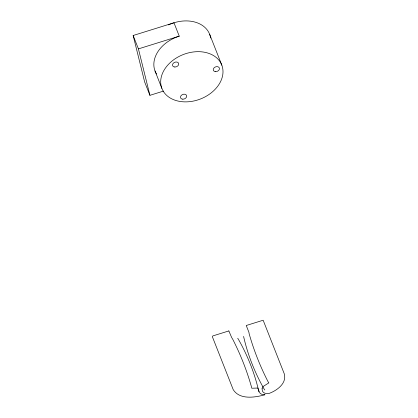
<?xml version="1.0" encoding="UTF-8"?>
<svg xmlns="http://www.w3.org/2000/svg" width="418" height="418" viewBox="0 0 418 418"><rect width="100%" height="100%" fill="white"/><g stroke="black" fill="none" stroke-linecap="round" stroke-linejoin="round"><path stroke-width="0.63" d="M243.772 336.453L243.631 336.615C247.817 355.107 255.121 373.509 264.636 389.91L264.86 389.963M258.737 391.87L258.878 391.708C254.693 373.217 247.383 354.814 237.873 338.413L237.649 338.361M163.527 91.087L149.921 95.325L144.644 81.949L133.154 35.504L173.977 22.781L179.249 36.162A32.139 23.826 -21.5 0 0 156.504 73.986M133.154 35.504L138.426 48.885L179.249 36.162M209.7 34.412L221.827 65.182A32.139 23.826 -21.5 0 1 184.202 101.856A32.139 23.826 -21.5 0 1 169.52 63.28A32.139 23.826 -21.5 0 1 221.827 65.182M155.021 70.971L161.87 88.365M138.426 48.885L149.921 95.325M168.501 24.908A32.139 23.826 -21.5 0 1 210.656 38.048M262.055 388.709L262.426 391.06A6.427 4.295 -13.9 0 0 269.093 393.427C276.915 390.564 287.098 383.301 284.245 373.744L263.157 320.235L246.244 325.502L248.94 332.347A4.102 2.738 -13.9 0 0 248.956 332.561L249.081 333.345A45.63 30.472 -13.9 0 0 249.227 334.029C253.857 350.357 260.163 366.293 267.896 381.404A45.363 30.295 -13.9 0 0 268.267 382.015L268.717 382.7A4.096 2.738 -13.9 0 0 268.858 382.872L263.121 386.509L262.055 388.709M228.834 330.931L213.149 335.821A1.071 0.716 -13.9 0 0 212.391 336.803L233.218 389.649C239.744 400.047 254.933 397.492 265.028 394.754A6.646 4.436 -13.9 0 1 259.353 391.99L257.781 388.045L251.798 388.228L251.511 387.24A45.363 30.295 -13.9 0 0 251.37 386.556C246.735 370.223 240.428 354.292 232.695 339.181A45.63 30.472 -13.9 0 0 232.324 338.564L231.875 337.885A4.102 2.738 -13.9 0 0 231.739 337.707L228.85 330.925M174.855 67.011A3.213 2.383 -21.5 0 0 178.617 63.343A3.213 2.383 -21.5 0 0 173.386 63.149A3.213 2.383 -21.5 0 0 174.855 67.011M215.578 71.645A3.213 2.383 -21.5 0 0 219.34 67.977A3.213 2.383 -21.5 0 0 214.11 67.789A3.213 2.383 -21.5 0 0 215.578 71.645M182.818 99.186A3.213 2.383 -21.5 0 0 186.58 95.518A3.213 2.383 -21.5 0 0 181.349 95.33A3.213 2.383 -21.5 0 0 182.818 99.186"/></g></svg>
